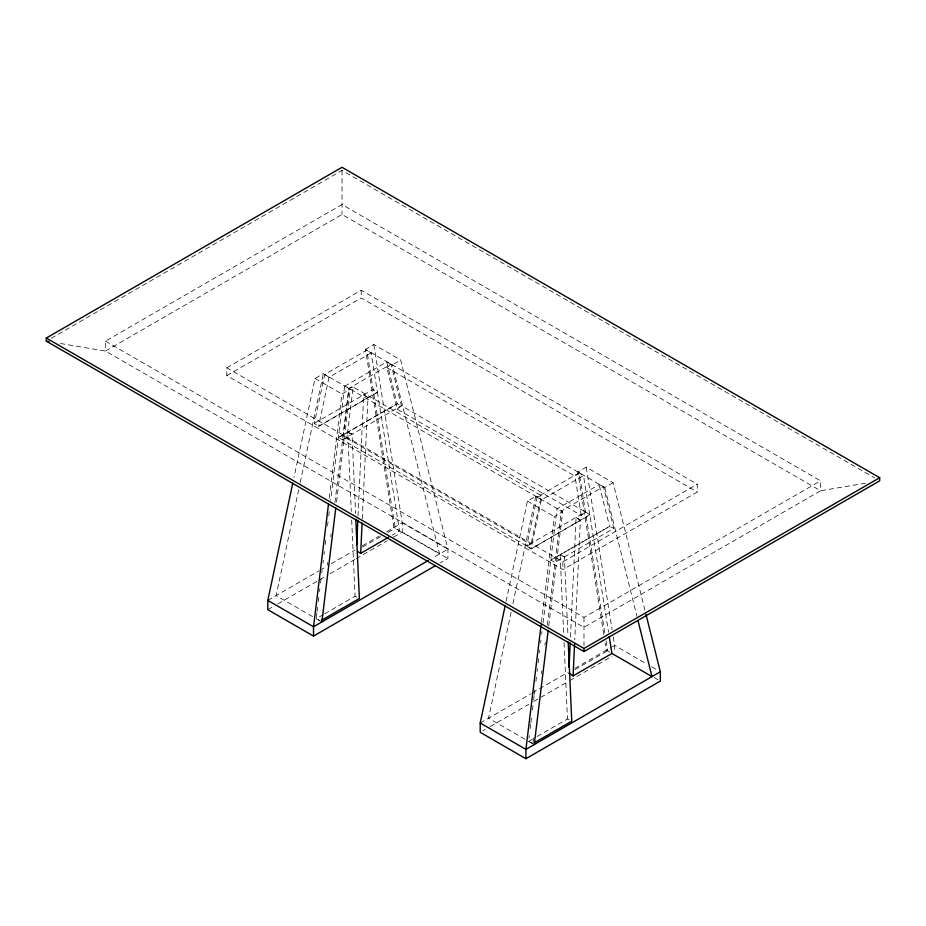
<?xml version="1.0" encoding="UTF-8"?>
<svg xmlns="http://www.w3.org/2000/svg" width="926" height="926" viewBox="0 0 926 926"><rect width="100%" height="100%" fill="white"/><g stroke="black" fill="none" stroke-linecap="round" stroke-linejoin="round"><path stroke-width="0.69" stroke-dasharray="4.63 3.47" d="M362.298 518.803L368.004 397.578L377.414 392.138L371.118 352.956L365.481 349.357L373.815 344.541L400.692 360.064L447.929 549.153L447.929 558.471L440.463 562.788M358.015 516.002L363.71 394.835L368.004 397.578L318.567 426.377L314.331 423.344L324.725 374.428L366.823 350.132L395.252 528.179L399.546 530.922L392.254 535.135M570.474 637.1L576.099 517.379L580.405 520.123L574.768 639.924M353.142 387.01L348.928 388.399L342.689 439.618L346.903 438.218L353.142 387.01L541.328 495.653L530.945 544.476L526.732 545.877L537.115 497.054L579.259 472.723M329.205 498.234L341.937 393.99L350.271 389.175L344.634 386.269L330.663 500.237M316.9 612.989L316.206 618.695L321.854 621.948M317.074 611.554L317.595 607.271M318.289 601.564L318.822 597.282M319.516 591.575L319.864 588.728M320.558 583.01L321.079 578.727M321.785 573.02L322.132 570.173M323 563.031L323.348 560.184M324.042 554.466L324.389 551.618M325.269 544.476L325.79 540.194M327.526 525.922L328.047 521.639M328.753 515.932L329.274 511.65M327.295 565.254L327.642 562.395M330.779 536.71L331.126 533.851M334.957 502.459L348.882 388.434L391.027 364.103L401.409 405.727L585.452 511.985L581.239 515.446L397.196 409.188L386.813 367.564L391.027 364.103M336.497 501.996L350.271 389.175M541.432 622.295L554.327 516.615L562.661 511.8L323.382 373.653L315.048 378.468L293.993 477.411M532.901 743.624L528.596 741.402L529.302 735.695M530.17 728.554L530.691 724.271M530.864 722.847L531.559 717.141M532.438 709.999L532.959 705.716M533.654 700.01L534.175 695.727M534.348 694.303L535.216 687.173M535.923 681.455L536.443 677.172M537.138 671.466L537.485 668.618M538.18 662.9L538.712 658.629M539.407 652.911L539.754 650.064M540.622 642.922L540.969 640.074M541.664 634.356L542.023 631.509M543.064 622.943L557.024 508.895L599.122 484.587L604.759 487.493L636.949 616.369M533.075 742.189L533.596 737.906M541.432 673.688L541.779 670.829M544.916 645.144L545.264 642.285M547.359 625.166L561.318 511.025L603.416 486.717L613.811 528.422L555.021 562.36L550.727 560.149L609.574 526.443L613.811 528.422M548.713 626.045L562.661 511.8L557.024 508.895M550.773 560.114L609.574 526.443L599.122 484.587M298.716 489.553L276.145 595.568L314.956 617.966M300.221 482.492L323.382 373.653L329.019 377.252L371.118 352.956M329.019 377.252L318.567 426.377L377.403 392.404L373.12 389.395L314.331 423.344M506.082 601.449L527.45 501.093L535.784 496.278L541.421 499.878L583.507 475.57L589.804 515.03L530.957 548.991L526.732 545.877L585.51 511.939L589.804 514.682L608.556 632.226M511.106 612.179L488.546 718.194L527.507 740.684M512.911 603.706L535.784 496.278M541.421 499.878L530.957 548.991L589.804 514.682M397.196 409.188L401.409 405.727L397.185 403.817L386.721 361.962L344.634 386.269M581.239 515.446L575 476.207L579.213 472.746L604.933 633.731M51.289 338.256L342.018 170.407L874.7 477.943M865.613 483.187L820.552 490.757L342.018 214.485L105.448 351.07L105.448 341.138L342.018 204.553L820.552 480.825L820.552 490.757L583.982 627.353L105.448 351.07L60.387 343.5M226.801 367.819L361.221 290.22L697.266 484.229L697.266 491.995L562.858 569.594L226.801 375.586L226.801 367.819L562.858 561.839L697.266 484.229M226.801 375.586L361.221 297.975L697.266 491.995M386.721 361.962L392.358 364.879L400.692 360.064M338.337 437.79L397.185 403.817L338.337 437.442L530.818 548.308M342.632 439.653L401.409 405.727M267.811 600.384L318.706 570.995M319.956 570.277L326.218 566.654M331.23 563.772L355.005 550.032M362.332 545.808L379.324 535.992M386.617 531.79L402.231 522.773L447.929 549.153L433.333 557.591M362.46 547.116L380.667 536.594M387.959 532.392L395.252 528.179M267.811 609.69L272.788 606.819M277.765 603.937L325.061 576.632M330.05 573.761L354.936 559.397M356.186 558.667L387.3 540.703M393.515 537.115L402.231 532.08L447.929 558.471M323.487 614.482L316.206 618.695L319.424 620.362M324.702 613.788L355.075 596.251L357.216 597.363M603.787 634.53L577.87 471.982L586.204 467.167L613.093 482.689L644.936 610.153M613.093 482.689L604.759 487.493L365.481 349.357L393.897 527.588L439.595 553.968L392.358 364.879M105.448 341.138L583.982 617.41L820.552 480.825M480.212 722.998L531.13 693.597M532.381 692.88L567.464 672.623M574.977 668.294L611.056 647.459M612.248 646.776L614.632 645.399L646.742 663.942M574.849 669.66L607.641 650.723L609.794 652.101M482.701 730.88L485.189 729.445M490.167 726.563L528.746 704.292M533.723 701.422L568.576 681.293M569.826 680.575L612.132 656.152M528.596 741.402L535.888 737.189M537.103 736.494L567.464 718.958L569.617 720.069M537.115 497.054L541.328 495.653M347.759 432.361L352.042 434.225L355.572 513.467M564.432 556.931L560.137 554.709L564.432 556.931L567.974 636.174M352.042 434.225L347.748 432.002L351.29 511.43M386.813 367.564L575 476.207M315.048 378.468L341.937 393.99M527.45 501.093L554.327 516.615M346.903 438.218L530.945 544.476M651.684 666.789L657.854 670.355M654.15 677.531L657.854 679.672M609.678 652.159L606.298 650.214L605.153 643.084M529.938 742.096L532.091 743.335M577.87 471.982L583.507 475.57M363.71 394.835L367.992 397.833M576.099 517.379L580.382 520.447M586.204 467.167L612.121 629.715M613.267 636.845L614.632 645.399L614.632 652.054M606.067 640.815L607.641 650.723M373.815 344.541L402.231 522.773L402.231 532.08M377.414 392.138L399.546 530.922M560.149 554.987L563.679 634.09M564.061 642.725L567.464 718.958M351.672 520.053L355.075 596.251M583.982 617.41L583.982 645.862M562.858 561.839L562.858 569.594M361.221 290.22L361.221 297.975M342.018 170.407L342.018 214.485"/><path stroke-width="1.39" d="M356.649 544.847L357.806 520.331M357.459 551.306L360.677 553.366L362.101 523.121M569.05 667.391L570.208 642.875M568.772 673.167L573.078 675.911L574.56 644.241M328.51 503.952L313.52 626.763L313.52 636.081L267.811 609.69L267.811 600.384L292.79 483.059M321.854 621.948L335.802 507.703M541.073 625.143L525.91 749.389L525.91 758.707L480.212 732.316L480.212 722.998L505.179 605.685M534.244 744.573L548.192 630.328M46.3 338.036L342.018 167.293L879.7 477.723L879.7 480.825L583.982 651.557L46.3 341.138L46.3 338.036L583.982 648.455L879.7 477.723M360.677 553.366L388.607 537.23M321.716 620.212L359.369 598.474L355.827 519.231M428.321 560.485L313.52 626.763L267.811 600.384M313.52 636.081L435.486 565.659M573.078 675.911L611.936 653.467L651.997 676.593L638.002 620.57M534.105 742.918L571.759 721.18L568.228 641.938M645.978 614.355L660.331 671.778L525.91 749.389L480.212 722.998M525.91 758.707L660.331 681.096L660.331 671.778M46.3 341.138L49.113 341.613M609.227 636.475L611.936 653.467M583.982 648.455L583.982 651.557"/></g></svg>
